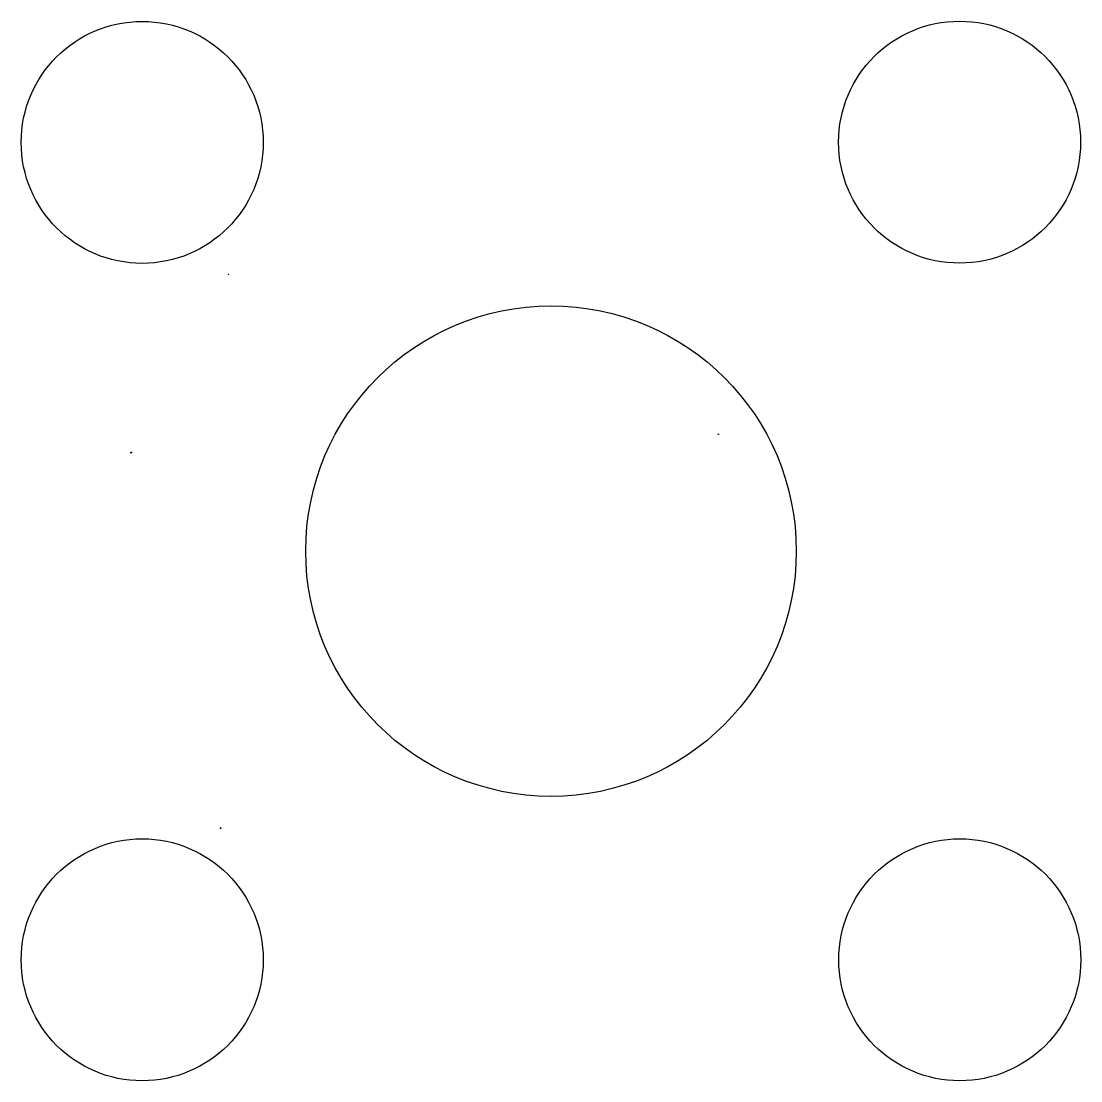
# Model space of a CAD drawing. Header units: millimetres. Extents: x -16.2 to 16.2, y 8.8 to 41.2.
import ezdxf

# ---------------------------------------------------------------- set-up
doc = ezdxf.new("R2010")
doc.units = ezdxf.units.MM

msp = doc.modelspace()

# ---------------------------------------------------------------- linework, layer by layer
at = {"color": 7, "linetype": 'Continuous'}
for centre, radius in [((-12.5, 37.5), 3.7), ((12.494, 37.506), 3.7), ((-9.865, 33.462), 0.00251), ((0, 25), 7.5), ((5.117, 28.572), 0.0093), ((-12.835, 28.012), 0.016), ((-10.102, 16.523), 0.0124), ((-12.5, 12.5), 3.7), ((12.5, 12.5), 3.7)]:
    msp.add_circle(centre, radius, dxfattribs=at)

doc.saveas('drawing.dxf')
